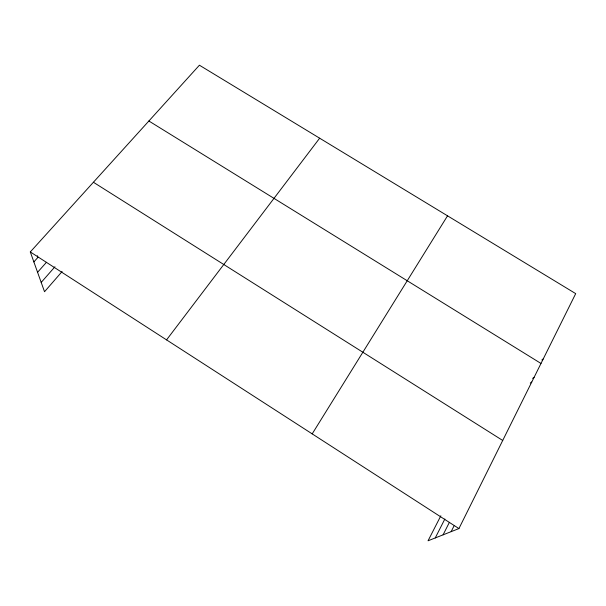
<?xml version="1.0" encoding="UTF-8"?>
<svg xmlns="http://www.w3.org/2000/svg" width="606" height="606" viewBox="0 0 606 606"><rect width="100%" height="100%" fill="white"/><g stroke="black" fill="none" stroke-linecap="round" stroke-linejoin="round"><path stroke-width="0.91" d="M440.85 515.774L428.041 540.794L458.924 528.576L575.7 293.63L199.412 65.206L30.3 251.945L44.526 291.728L62.1 271.541M451.152 531.651L453.977 526M443.077 534.84L449.394 522.334M435.237 537.946L444.865 519.001M312.196 433.873L447.531 215.827M166.559 339.883L319.657 138.198M41.2 282.419L54.964 266.754M37.58 272.299L46.457 262.292M33.868 261.913L37.89 257.429L37.314 255.755M541.87 359.956L543.256 358.896M532.613 378.402L534.098 377.318M530.295 383.068L531.78 382M148.879 121.003L540.991 363.456M93.407 182.254L502.715 440.471M30.3 251.945L458.924 528.576"/></g></svg>
